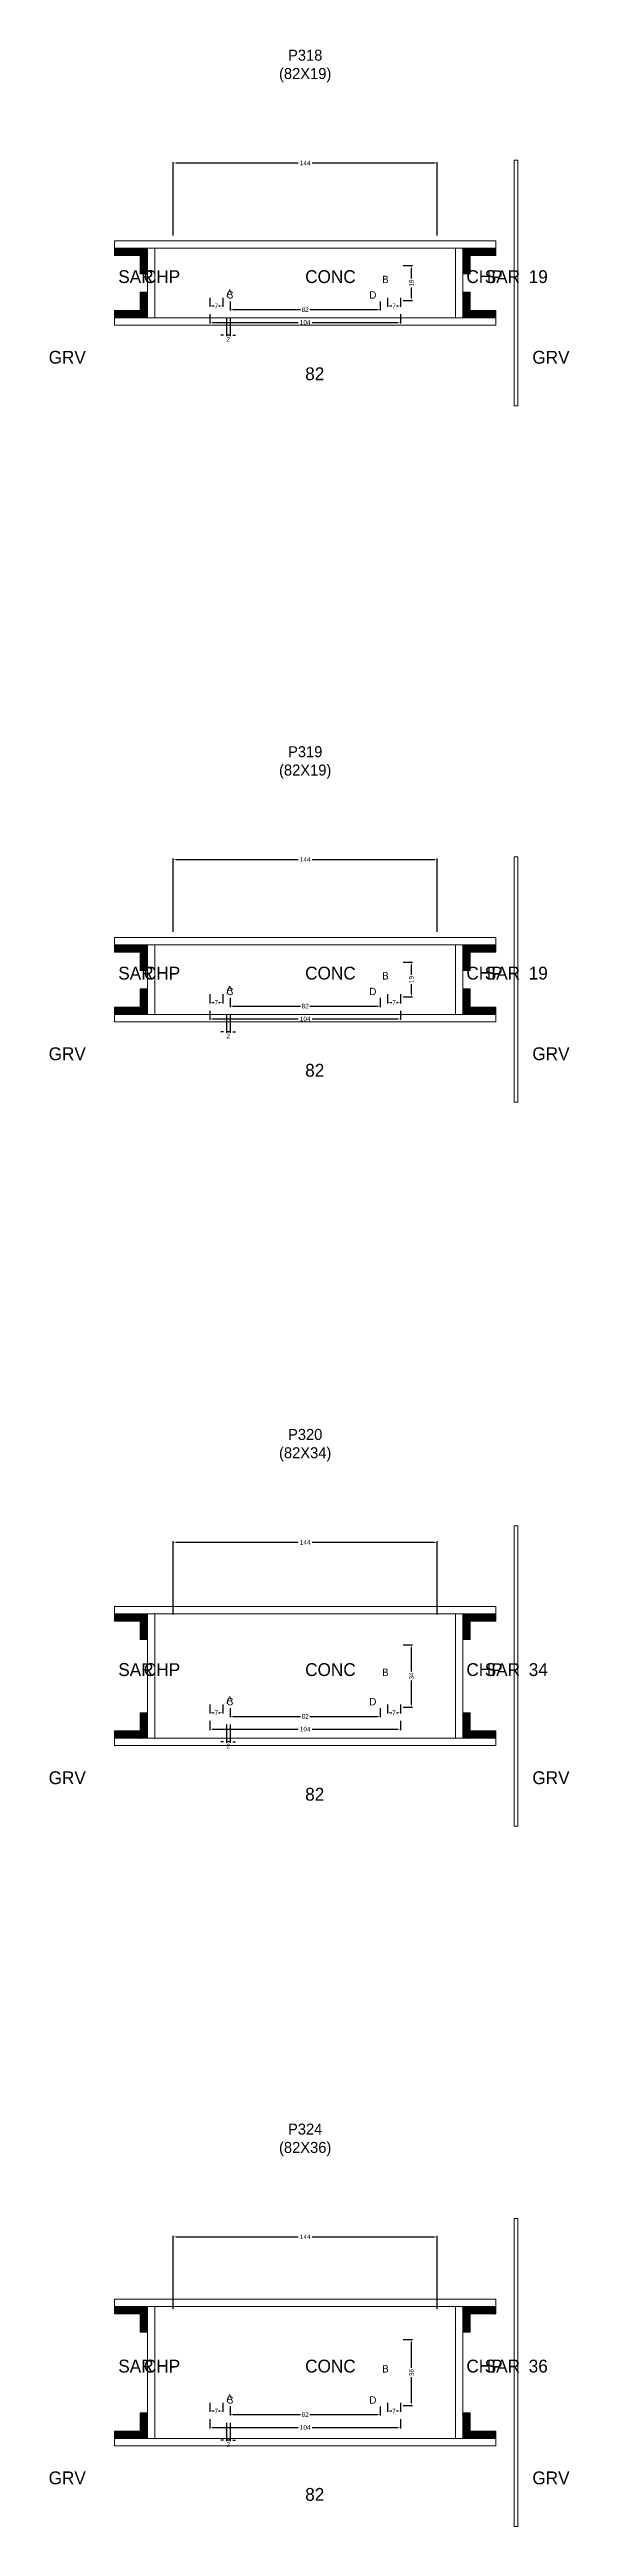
# Model space of a CAD drawing. Header units: centimetres. Extents: x -12000 to 4089, y -6086 to 2114.
# Drawn here: x -140 to 144, y -2604 to -1253 of the extents above; entities that cross this region are included whole.
import ezdxf

# ---------------------------------------------------------------- set-up
doc = ezdxf.new("R2010")
doc.units = ezdxf.units.CM
for name, color, linetype in [('COTA', 241, 'Continuous'), ('Hachura', 251, 'Continuous'), ('NOMENCLATURA', 7, 'Continuous'), ('SARRAFO', 251, 'Continuous'), ('Texto Seção', 7, 'Continuous')]:
    doc.layers.add(name, color=color, linetype=linetype)
doc.dimstyles.new('cotax2', dxfattribs={"dimtxt": 2.5, "dimasz": 1.5, "dimexe": 0.5, "dimexo": 0.5, "dimgap": 0.5, "dimtad": 1, "dimcen": 2.5, "dimazin": 3, "dimtfac": 1, "dimtmove": 0, "dimatfit": 3})

# ---------------------------------------------------------------- blocks, each defined once
blk = doc.blocks.new('_CLOSEDFILLED')
at = {"color": 0, "linetype": 'BYBLOCK'}
blk.add_solid([(-1, 0.16), (0, 0), (-1, -0.16)], dxfattribs=at)
blk = doc.blocks.new('*D118')
for p, q in [((-52, -1397), (-52, -1402)), ((-50.5, -1401.5), (-3.75, -1401.5)), ((3.75, -1401.5), (50.5, -1401.5)), ((52, -1397), (52, -1402))]:
    blk.add_line(p, q)
at = {"layer": 'Defpoints'}
for p in [(-52, -1396.5), (-52, -1401.5), (52, -1396.5)]:
    blk.add_point(p, dxfattribs=at)
at = {"layer": 'COTA', "xscale": 1.5, "yscale": 1.5, "rotation": 180}
blk.add_blockref('_CLOSEDFILLED', (-52, -1401.5), dxfattribs=at)
at = {"layer": 'COTA', "xscale": 1.5, "yscale": 1.5}
blk.add_blockref('_CLOSEDFILLED', (52, -1401.5), dxfattribs=at)
at = {"layer": 'COTA', "insert": (0, -1401.5), "char_height": 2.5, "attachment_point": 5}
blk.add_mtext('104', dxfattribs=at)
blk = doc.blocks.new('*D119')
for p, q in [((-41, -1390), (-41, -1395)), ((41, -1390), (41, -1395)), ((-39.5, -1394.5), (-2.5, -1394.5)), ((2.5, -1394.5), (39.5, -1394.5))]:
    blk.add_line(p, q)
at = {"layer": 'Defpoints'}
for p in [(-41, -1389.5), (41, -1389.5), (-41, -1394.5)]:
    blk.add_point(p, dxfattribs=at)
at = {"layer": 'COTA', "xscale": 1.5, "yscale": 1.5, "rotation": 180}
blk.add_blockref('_CLOSEDFILLED', (-41, -1394.5), dxfattribs=at)
at = {"layer": 'COTA', "xscale": 1.5, "yscale": 1.5}
blk.add_blockref('_CLOSEDFILLED', (41, -1394.5), dxfattribs=at)
at = {"layer": 'COTA', "insert": (0, -1394.5), "char_height": 2.5, "attachment_point": 5}
blk.add_mtext('82', dxfattribs=at)
blk = doc.blocks.new('*D120')
for p, q in [((53.5, -1370.5), (58.5, -1370.5)), ((58, -1377.5), (58, -1372)), ((53.5, -1389.5), (58.5, -1389.5)), ((58, -1388), (58, -1382.5))]:
    blk.add_line(p, q)
at = {"layer": 'Defpoints'}
for p in [(53, -1370.5), (53, -1389.5), (58, -1389.5)]:
    blk.add_point(p, dxfattribs=at)
at = {"layer": 'COTA', "xscale": 1.5, "yscale": 1.5}
for p, rotation in [((58, -1370.5), 90), ((58, -1389.5), 270)]:
    blk.add_blockref('_CLOSEDFILLED', p, dxfattribs=dict(at, rotation=rotation))
at = {"layer": 'COTA', "insert": (58, -1380), "char_height": 2.5, "attachment_point": 5, "rotation": 90}
blk.add_mtext('19', dxfattribs=at)
blk = doc.blocks.new('*D121')
for p, q in [((-52, -1388), (-52, -1393)), ((-45, -1388), (-45, -1393)), ((-50.5, -1392.5), (-49.75, -1392.5)), ((-47.25, -1392.5), (-46.5, -1392.5))]:
    blk.add_line(p, q)
at = {"layer": 'Defpoints'}
for p in [(-52, -1387.5), (-45, -1387.5), (-52, -1392.5)]:
    blk.add_point(p, dxfattribs=at)
at = {"layer": 'COTA', "xscale": 1.5, "yscale": 1.5, "rotation": 180}
blk.add_blockref('_CLOSEDFILLED', (-52, -1392.5), dxfattribs=at)
at = {"layer": 'COTA', "xscale": 1.5, "yscale": 1.5}
blk.add_blockref('_CLOSEDFILLED', (-45, -1392.5), dxfattribs=at)
at = {"layer": 'COTA', "insert": (-48.5, -1392.5), "char_height": 2.5, "attachment_point": 5}
blk.add_mtext('7', dxfattribs=at)
blk = doc.blocks.new('*D122')
for p, q in [((45, -1388), (45, -1393)), ((52, -1388), (52, -1393)), ((46.5, -1392.5), (47.25, -1392.5)), ((49.75, -1392.5), (50.5, -1392.5))]:
    blk.add_line(p, q)
at = {"layer": 'Defpoints'}
for p in [(45, -1387.5), (52, -1387.5), (45, -1392.5)]:
    blk.add_point(p, dxfattribs=at)
at = {"layer": 'COTA', "xscale": 1.5, "yscale": 1.5, "rotation": 180}
blk.add_blockref('_CLOSEDFILLED', (45, -1392.5), dxfattribs=at)
at = {"layer": 'COTA', "xscale": 1.5, "yscale": 1.5}
blk.add_blockref('_CLOSEDFILLED', (52, -1392.5), dxfattribs=at)
at = {"layer": 'COTA', "insert": (48.5, -1392.5), "char_height": 2.5, "attachment_point": 5}
blk.add_mtext('7', dxfattribs=at)
blk = doc.blocks.new('*D123')
for p, q in [((-72, -1354), (-72, -1314)), ((-70.5, -1314.5), (-3.75, -1314.5)), ((3.75, -1314.5), (70.5, -1314.5)), ((72, -1354), (72, -1314))]:
    blk.add_line(p, q)
at = {"layer": 'Defpoints'}
for p in [(-72, -1314.5), (-72, -1354.5), (72, -1354.5)]:
    blk.add_point(p, dxfattribs=at)
at = {"layer": 'COTA', "xscale": 1.5, "yscale": 1.5, "rotation": 180}
blk.add_blockref('_CLOSEDFILLED', (-72, -1314.5), dxfattribs=at)
at = {"layer": 'COTA', "xscale": 1.5, "yscale": 1.5}
blk.add_blockref('_CLOSEDFILLED', (72, -1314.5), dxfattribs=at)
at = {"layer": 'COTA', "insert": (0, -1314.5), "char_height": 2.5, "attachment_point": 5}
blk.add_mtext('144', dxfattribs=at)
blk = doc.blocks.new('*D144')
for p, q in [((-52, -1777), (-52, -1782)), ((-50.5, -1781.5), (-3.75, -1781.5)), ((3.75, -1781.5), (50.5, -1781.5)), ((52, -1777), (52, -1782))]:
    blk.add_line(p, q)
at = {"layer": 'Defpoints'}
for p in [(-52, -1776.5), (-52, -1781.5), (52, -1776.5)]:
    blk.add_point(p, dxfattribs=at)
at = {"layer": 'COTA', "xscale": 1.5, "yscale": 1.5, "rotation": 180}
blk.add_blockref('_CLOSEDFILLED', (-52, -1781.5), dxfattribs=at)
at = {"layer": 'COTA', "xscale": 1.5, "yscale": 1.5}
blk.add_blockref('_CLOSEDFILLED', (52, -1781.5), dxfattribs=at)
at = {"layer": 'COTA', "insert": (0, -1781.5), "char_height": 2.5, "attachment_point": 5}
blk.add_mtext('104', dxfattribs=at)
blk = doc.blocks.new('*D145')
for p, q in [((-41, -1770), (-41, -1775)), ((41, -1770), (41, -1775)), ((-39.5, -1774.5), (-2.5, -1774.5)), ((2.5, -1774.5), (39.5, -1774.5))]:
    blk.add_line(p, q)
at = {"layer": 'Defpoints'}
for p in [(-41, -1769.5), (41, -1769.5), (-41, -1774.5)]:
    blk.add_point(p, dxfattribs=at)
at = {"layer": 'COTA', "xscale": 1.5, "yscale": 1.5, "rotation": 180}
blk.add_blockref('_CLOSEDFILLED', (-41, -1774.5), dxfattribs=at)
at = {"layer": 'COTA', "xscale": 1.5, "yscale": 1.5}
blk.add_blockref('_CLOSEDFILLED', (41, -1774.5), dxfattribs=at)
at = {"layer": 'COTA', "insert": (0, -1774.5), "char_height": 2.5, "attachment_point": 5}
blk.add_mtext('82', dxfattribs=at)
blk = doc.blocks.new('*D146')
for p, q in [((53.5, -1750.5), (58.5, -1750.5)), ((58, -1757.5), (58, -1752)), ((53.5, -1769.5), (58.5, -1769.5)), ((58, -1768), (58, -1762.5))]:
    blk.add_line(p, q)
at = {"layer": 'Defpoints'}
for p in [(53, -1750.5), (53, -1769.5), (58, -1769.5)]:
    blk.add_point(p, dxfattribs=at)
at = {"layer": 'COTA', "xscale": 1.5, "yscale": 1.5}
for p, rotation in [((58, -1750.5), 90), ((58, -1769.5), 270)]:
    blk.add_blockref('_CLOSEDFILLED', p, dxfattribs=dict(at, rotation=rotation))
at = {"layer": 'COTA', "insert": (58, -1760), "char_height": 2.5, "attachment_point": 5, "rotation": 90}
blk.add_mtext('19', dxfattribs=at)
blk = doc.blocks.new('*D147')
for p, q in [((-52, -1768), (-52, -1773)), ((-45, -1768), (-45, -1773)), ((-50.5, -1772.5), (-49.75, -1772.5)), ((-47.25, -1772.5), (-46.5, -1772.5))]:
    blk.add_line(p, q)
at = {"layer": 'Defpoints'}
for p in [(-52, -1767.5), (-45, -1767.5), (-52, -1772.5)]:
    blk.add_point(p, dxfattribs=at)
at = {"layer": 'COTA', "xscale": 1.5, "yscale": 1.5, "rotation": 180}
blk.add_blockref('_CLOSEDFILLED', (-52, -1772.5), dxfattribs=at)
at = {"layer": 'COTA', "xscale": 1.5, "yscale": 1.5}
blk.add_blockref('_CLOSEDFILLED', (-45, -1772.5), dxfattribs=at)
at = {"layer": 'COTA', "insert": (-48.5, -1772.5), "char_height": 2.5, "attachment_point": 5}
blk.add_mtext('7', dxfattribs=at)
blk = doc.blocks.new('*D148')
for p, q in [((45, -1768), (45, -1773)), ((52, -1768), (52, -1773)), ((46.5, -1772.5), (47.25, -1772.5)), ((49.75, -1772.5), (50.5, -1772.5))]:
    blk.add_line(p, q)
at = {"layer": 'Defpoints'}
for p in [(45, -1767.5), (52, -1767.5), (45, -1772.5)]:
    blk.add_point(p, dxfattribs=at)
at = {"layer": 'COTA', "xscale": 1.5, "yscale": 1.5, "rotation": 180}
blk.add_blockref('_CLOSEDFILLED', (45, -1772.5), dxfattribs=at)
at = {"layer": 'COTA', "xscale": 1.5, "yscale": 1.5}
blk.add_blockref('_CLOSEDFILLED', (52, -1772.5), dxfattribs=at)
at = {"layer": 'COTA', "insert": (48.5, -1772.5), "char_height": 2.5, "attachment_point": 5}
blk.add_mtext('7', dxfattribs=at)
blk = doc.blocks.new('*D149')
for p, q in [((-72, -1734), (-72, -1694)), ((-70.5, -1694.5), (-3.75, -1694.5)), ((3.75, -1694.5), (70.5, -1694.5)), ((72, -1734), (72, -1694))]:
    blk.add_line(p, q)
at = {"layer": 'Defpoints'}
for p in [(-72, -1694.5), (-72, -1734.5), (72, -1734.5)]:
    blk.add_point(p, dxfattribs=at)
at = {"layer": 'COTA', "xscale": 1.5, "yscale": 1.5, "rotation": 180}
blk.add_blockref('_CLOSEDFILLED', (-72, -1694.5), dxfattribs=at)
at = {"layer": 'COTA', "xscale": 1.5, "yscale": 1.5}
blk.add_blockref('_CLOSEDFILLED', (72, -1694.5), dxfattribs=at)
at = {"layer": 'COTA', "insert": (0, -1694.5), "char_height": 2.5, "attachment_point": 5}
blk.add_mtext('144', dxfattribs=at)
blk = doc.blocks.new('*D170')
for p, q in [((-52, -2164.5), (-52, -2169.5)), ((-50.5, -2169), (-3.75, -2169)), ((3.75, -2169), (50.5, -2169)), ((52, -2164.5), (52, -2169.5))]:
    blk.add_line(p, q)
at = {"layer": 'Defpoints'}
for p in [(-52, -2164), (-52, -2169), (52, -2164)]:
    blk.add_point(p, dxfattribs=at)
at = {"layer": 'COTA', "xscale": 1.5, "yscale": 1.5, "rotation": 180}
blk.add_blockref('_CLOSEDFILLED', (-52, -2169), dxfattribs=at)
at = {"layer": 'COTA', "xscale": 1.5, "yscale": 1.5}
blk.add_blockref('_CLOSEDFILLED', (52, -2169), dxfattribs=at)
at = {"layer": 'COTA', "insert": (0, -2169), "char_height": 2.5, "attachment_point": 5}
blk.add_mtext('104', dxfattribs=at)
blk = doc.blocks.new('*D171')
for p, q in [((-41, -2157.5), (-41, -2162.5)), ((-39.5, -2162), (-2.5, -2162)), ((2.5, -2162), (39.5, -2162)), ((41, -2157.5), (41, -2162.5))]:
    blk.add_line(p, q)
at = {"layer": 'Defpoints'}
for p in [(-41, -2157), (-41, -2162), (41, -2157)]:
    blk.add_point(p, dxfattribs=at)
at = {"layer": 'COTA', "xscale": 1.5, "yscale": 1.5, "rotation": 180}
blk.add_blockref('_CLOSEDFILLED', (-41, -2162), dxfattribs=at)
at = {"layer": 'COTA', "xscale": 1.5, "yscale": 1.5}
blk.add_blockref('_CLOSEDFILLED', (41, -2162), dxfattribs=at)
at = {"layer": 'COTA', "insert": (0, -2162), "char_height": 2.5, "attachment_point": 5}
blk.add_mtext('82', dxfattribs=at)
blk = doc.blocks.new('*D172')
for p, q in [((53.5, -2123), (58.5, -2123)), ((58, -2137.5), (58, -2124.5)), ((58, -2155.5), (58, -2142.5)), ((53.5, -2157), (58.5, -2157))]:
    blk.add_line(p, q)
at = {"layer": 'Defpoints'}
for p in [(53, -2123), (53, -2157), (58, -2157)]:
    blk.add_point(p, dxfattribs=at)
at = {"layer": 'COTA', "xscale": 1.5, "yscale": 1.5}
for p, rotation in [((58, -2123), 90), ((58, -2157), 270)]:
    blk.add_blockref('_CLOSEDFILLED', p, dxfattribs=dict(at, rotation=rotation))
at = {"layer": 'COTA', "insert": (58, -2140), "char_height": 2.5, "attachment_point": 5, "rotation": 90}
blk.add_mtext('34', dxfattribs=at)
blk = doc.blocks.new('*D173')
for p, q in [((-52, -2155.5), (-52, -2160.5)), ((-50.5, -2160), (-49.75, -2160)), ((-47.25, -2160), (-46.5, -2160)), ((-45, -2155.5), (-45, -2160.5))]:
    blk.add_line(p, q)
at = {"layer": 'Defpoints'}
for p in [(-52, -2155), (-52, -2160), (-45, -2155)]:
    blk.add_point(p, dxfattribs=at)
at = {"layer": 'COTA', "xscale": 1.5, "yscale": 1.5, "rotation": 180}
blk.add_blockref('_CLOSEDFILLED', (-52, -2160), dxfattribs=at)
at = {"layer": 'COTA', "xscale": 1.5, "yscale": 1.5}
blk.add_blockref('_CLOSEDFILLED', (-45, -2160), dxfattribs=at)
at = {"layer": 'COTA', "insert": (-48.5, -2160), "char_height": 2.5, "attachment_point": 5}
blk.add_mtext('7', dxfattribs=at)
blk = doc.blocks.new('*D174')
for p, q in [((45, -2155.5), (45, -2160.5)), ((46.5, -2160), (47.25, -2160)), ((49.75, -2160), (50.5, -2160)), ((52, -2155.5), (52, -2160.5))]:
    blk.add_line(p, q)
at = {"layer": 'Defpoints'}
for p in [(45, -2155), (45, -2160), (52, -2155)]:
    blk.add_point(p, dxfattribs=at)
at = {"layer": 'COTA', "xscale": 1.5, "yscale": 1.5, "rotation": 180}
blk.add_blockref('_CLOSEDFILLED', (45, -2160), dxfattribs=at)
at = {"layer": 'COTA', "xscale": 1.5, "yscale": 1.5}
blk.add_blockref('_CLOSEDFILLED', (52, -2160), dxfattribs=at)
at = {"layer": 'COTA', "insert": (48.5, -2160), "char_height": 2.5, "attachment_point": 5}
blk.add_mtext('7', dxfattribs=at)
blk = doc.blocks.new('*D175')
for p, q in [((-72, -2106.5), (-72, -2066.5)), ((-70.5, -2067), (-3.75, -2067)), ((3.75, -2067), (70.5, -2067)), ((72, -2106.5), (72, -2066.5))]:
    blk.add_line(p, q)
at = {"layer": 'Defpoints'}
for p in [(-72, -2067), (-72, -2107), (72, -2107)]:
    blk.add_point(p, dxfattribs=at)
at = {"layer": 'COTA', "xscale": 1.5, "yscale": 1.5, "rotation": 180}
blk.add_blockref('_CLOSEDFILLED', (-72, -2067), dxfattribs=at)
at = {"layer": 'COTA', "xscale": 1.5, "yscale": 1.5}
blk.add_blockref('_CLOSEDFILLED', (72, -2067), dxfattribs=at)
at = {"layer": 'COTA', "insert": (0, -2067), "char_height": 2.5, "attachment_point": 5}
blk.add_mtext('144', dxfattribs=at)
blk = doc.blocks.new('*D196')
for p, q in [((-52, -2545.5), (-52, -2550.5)), ((-50.5, -2550), (-3.75, -2550)), ((3.75, -2550), (50.5, -2550)), ((52, -2545.5), (52, -2550.5))]:
    blk.add_line(p, q)
at = {"layer": 'Defpoints'}
for p in [(-52, -2545), (-52, -2550), (52, -2545)]:
    blk.add_point(p, dxfattribs=at)
at = {"layer": 'COTA', "xscale": 1.5, "yscale": 1.5, "rotation": 180}
blk.add_blockref('_CLOSEDFILLED', (-52, -2550), dxfattribs=at)
at = {"layer": 'COTA', "xscale": 1.5, "yscale": 1.5}
blk.add_blockref('_CLOSEDFILLED', (52, -2550), dxfattribs=at)
at = {"layer": 'COTA', "insert": (0, -2550), "char_height": 2.5, "attachment_point": 5}
blk.add_mtext('104', dxfattribs=at)
blk = doc.blocks.new('*D197')
for p, q in [((-41, -2538.5), (-41, -2543.5)), ((41, -2538.5), (41, -2543.5)), ((-39.5, -2543), (-2.5, -2543)), ((2.5, -2543), (39.5, -2543))]:
    blk.add_line(p, q)
at = {"layer": 'Defpoints'}
for p in [(-41, -2538), (41, -2538), (-41, -2543)]:
    blk.add_point(p, dxfattribs=at)
at = {"layer": 'COTA', "xscale": 1.5, "yscale": 1.5, "rotation": 180}
blk.add_blockref('_CLOSEDFILLED', (-41, -2543), dxfattribs=at)
at = {"layer": 'COTA', "xscale": 1.5, "yscale": 1.5}
blk.add_blockref('_CLOSEDFILLED', (41, -2543), dxfattribs=at)
at = {"layer": 'COTA', "insert": (0, -2543), "char_height": 2.5, "attachment_point": 5}
blk.add_mtext('82', dxfattribs=at)
blk = doc.blocks.new('*D198')
for p, q in [((53.5, -2502), (58.5, -2502)), ((58, -2517.5), (58, -2503.5)), ((58, -2536.5), (58, -2522.5)), ((53.5, -2538), (58.5, -2538))]:
    blk.add_line(p, q)
at = {"layer": 'Defpoints'}
for p in [(53, -2502), (53, -2538), (58, -2538)]:
    blk.add_point(p, dxfattribs=at)
at = {"layer": 'COTA', "xscale": 1.5, "yscale": 1.5}
for p, rotation in [((58, -2502), 90), ((58, -2538), 270)]:
    blk.add_blockref('_CLOSEDFILLED', p, dxfattribs=dict(at, rotation=rotation))
at = {"layer": 'COTA', "insert": (58, -2520), "char_height": 2.5, "attachment_point": 5, "rotation": 90}
blk.add_mtext('36', dxfattribs=at)
blk = doc.blocks.new('*D199')
for p, q in [((-52, -2536.5), (-52, -2541.5)), ((-45, -2536.5), (-45, -2541.5)), ((-50.5, -2541), (-49.75, -2541)), ((-47.25, -2541), (-46.5, -2541))]:
    blk.add_line(p, q)
at = {"layer": 'Defpoints'}
for p in [(-52, -2536), (-45, -2536), (-52, -2541)]:
    blk.add_point(p, dxfattribs=at)
at = {"layer": 'COTA', "xscale": 1.5, "yscale": 1.5, "rotation": 180}
blk.add_blockref('_CLOSEDFILLED', (-52, -2541), dxfattribs=at)
at = {"layer": 'COTA', "xscale": 1.5, "yscale": 1.5}
blk.add_blockref('_CLOSEDFILLED', (-45, -2541), dxfattribs=at)
at = {"layer": 'COTA', "insert": (-48.5, -2541), "char_height": 2.5, "attachment_point": 5}
blk.add_mtext('7', dxfattribs=at)
blk = doc.blocks.new('*D200')
for p, q in [((45, -2536.5), (45, -2541.5)), ((52, -2536.5), (52, -2541.5)), ((46.5, -2541), (47.25, -2541)), ((49.75, -2541), (50.5, -2541))]:
    blk.add_line(p, q)
at = {"layer": 'Defpoints'}
for p in [(45, -2536), (52, -2536), (45, -2541)]:
    blk.add_point(p, dxfattribs=at)
at = {"layer": 'COTA', "xscale": 1.5, "yscale": 1.5, "rotation": 180}
blk.add_blockref('_CLOSEDFILLED', (45, -2541), dxfattribs=at)
at = {"layer": 'COTA', "xscale": 1.5, "yscale": 1.5}
blk.add_blockref('_CLOSEDFILLED', (52, -2541), dxfattribs=at)
at = {"layer": 'COTA', "insert": (48.5, -2541), "char_height": 2.5, "attachment_point": 5}
blk.add_mtext('7', dxfattribs=at)
blk = doc.blocks.new('*D201')
for p, q in [((-72, -2485.5), (-72, -2445.5)), ((-70.5, -2446), (-3.75, -2446)), ((3.75, -2446), (70.5, -2446)), ((72, -2485.5), (72, -2445.5))]:
    blk.add_line(p, q)
at = {"layer": 'Defpoints'}
for p in [(-72, -2446), (-72, -2486), (72, -2486)]:
    blk.add_point(p, dxfattribs=at)
at = {"layer": 'COTA', "xscale": 1.5, "yscale": 1.5, "rotation": 180}
blk.add_blockref('_CLOSEDFILLED', (-72, -2446), dxfattribs=at)
at = {"layer": 'COTA', "xscale": 1.5, "yscale": 1.5}
blk.add_blockref('_CLOSEDFILLED', (72, -2446), dxfattribs=at)
at = {"layer": 'COTA', "insert": (0, -2446), "char_height": 2.5, "attachment_point": 5}
blk.add_mtext('144', dxfattribs=at)

msp = doc.modelspace()

# ---------------------------------------------------------------- hatches: boundary and pattern name
at = {"layer": 'SARRAFO'}
h = msp.add_hatch(dxfattribs=at)
h.set_pattern_fill('SOLID', scale=2)
h.paths.add_polyline_path([(-104, -1365), (-90, -1365), (-90, -1361), (-104, -1361)])
h = msp.add_hatch(dxfattribs=at)
h.set_pattern_fill('SOLID', scale=2)
h.paths.add_polyline_path([(-90, -1375), (-86, -1375), (-86, -1361), (-90, -1361)])
h = msp.add_hatch(dxfattribs=at)
h.set_pattern_fill('SOLID', scale=2)
h.paths.add_polyline_path([(86, -1375), (90, -1375), (90, -1361), (86, -1361)])
h = msp.add_hatch(dxfattribs=at)
h.set_pattern_fill('SOLID', scale=2)
h.paths.add_polyline_path([(90, -1365), (104, -1365), (104, -1361), (90, -1361)])
h = msp.add_hatch(dxfattribs=at)
h.set_pattern_fill('SOLID', scale=2)
h.paths.add_polyline_path([(-90, -1399), (-86, -1399), (-86, -1385), (-90, -1385)])
h = msp.add_hatch(dxfattribs=at)
h.set_pattern_fill('SOLID', scale=2)
h.paths.add_polyline_path([(86, -1399), (90, -1399), (90, -1385), (86, -1385)])
h = msp.add_hatch(dxfattribs=at)
h.set_pattern_fill('SOLID', scale=2)
h.paths.add_polyline_path([(-104, -1399), (-90, -1399), (-90, -1395), (-104, -1395)])
h = msp.add_hatch(dxfattribs=at)
h.set_pattern_fill('SOLID', scale=2)
h.paths.add_polyline_path([(90, -1399), (104, -1399), (104, -1395), (90, -1395)])
h = msp.add_hatch(dxfattribs=at)
h.set_pattern_fill('SOLID', scale=2)
h.paths.add_polyline_path([(-104, -1745), (-90, -1745), (-90, -1741), (-104, -1741)])
h = msp.add_hatch(dxfattribs=at)
h.set_pattern_fill('SOLID', scale=2)
h.paths.add_polyline_path([(-90, -1755), (-86, -1755), (-86, -1741), (-90, -1741)])
h = msp.add_hatch(dxfattribs=at)
h.set_pattern_fill('SOLID', scale=2)
h.paths.add_polyline_path([(86, -1755), (90, -1755), (90, -1741), (86, -1741)])
h = msp.add_hatch(dxfattribs=at)
h.set_pattern_fill('SOLID', scale=2)
h.paths.add_polyline_path([(90, -1745), (104, -1745), (104, -1741), (90, -1741)])
h = msp.add_hatch(dxfattribs=at)
h.set_pattern_fill('SOLID', scale=2)
h.paths.add_polyline_path([(-90, -1779), (-86, -1779), (-86, -1765), (-90, -1765)])
h = msp.add_hatch(dxfattribs=at)
h.set_pattern_fill('SOLID', scale=2)
h.paths.add_polyline_path([(86, -1779), (90, -1779), (90, -1765), (86, -1765)])
h = msp.add_hatch(dxfattribs=at)
h.set_pattern_fill('SOLID', scale=2)
h.paths.add_polyline_path([(-104, -1779), (-90, -1779), (-90, -1775), (-104, -1775)])
h = msp.add_hatch(dxfattribs=at)
h.set_pattern_fill('SOLID', scale=2)
h.paths.add_polyline_path([(90, -1779), (104, -1779), (104, -1775), (90, -1775)])
h = msp.add_hatch(dxfattribs=at)
h.set_pattern_fill('SOLID', scale=2)
h.paths.add_polyline_path([(-104, -2110), (-90, -2110), (-90, -2106), (-104, -2106)])
h = msp.add_hatch(dxfattribs=at)
h.set_pattern_fill('SOLID', scale=2)
h.paths.add_polyline_path([(-90, -2120), (-86, -2120), (-86, -2106), (-90, -2106)])
h = msp.add_hatch(dxfattribs=at)
h.set_pattern_fill('SOLID', scale=2)
h.paths.add_polyline_path([(86, -2120), (90, -2120), (90, -2106), (86, -2106)])
h = msp.add_hatch(dxfattribs=at)
h.set_pattern_fill('SOLID', scale=2)
h.paths.add_polyline_path([(90, -2110), (104, -2110), (104, -2106), (90, -2106)])
h = msp.add_hatch(dxfattribs=at)
h.set_pattern_fill('SOLID', scale=2)
h.paths.add_polyline_path([(-90, -2174), (-86, -2174), (-86, -2160), (-90, -2160)])
h = msp.add_hatch(dxfattribs=at)
h.set_pattern_fill('SOLID', scale=2)
h.paths.add_polyline_path([(86, -2174), (90, -2174), (90, -2160), (86, -2160)])
h = msp.add_hatch(dxfattribs=at)
h.set_pattern_fill('SOLID', scale=2)
h.paths.add_polyline_path([(-104, -2174), (-90, -2174), (-90, -2170), (-104, -2170)])
h = msp.add_hatch(dxfattribs=at)
h.set_pattern_fill('SOLID', scale=2)
h.paths.add_polyline_path([(90, -2174), (104, -2174), (104, -2170), (90, -2170)])
h = msp.add_hatch(dxfattribs=at)
h.set_pattern_fill('SOLID', scale=2)
h.paths.add_polyline_path([(-104, -2488), (-90, -2488), (-90, -2484), (-104, -2484)])
h = msp.add_hatch(dxfattribs=at)
h.set_pattern_fill('SOLID', scale=2)
h.paths.add_polyline_path([(-90, -2498), (-86, -2498), (-86, -2484), (-90, -2484)])
h = msp.add_hatch(dxfattribs=at)
h.set_pattern_fill('SOLID', scale=2)
h.paths.add_polyline_path([(86, -2498), (90, -2498), (90, -2484), (86, -2484)])
h = msp.add_hatch(dxfattribs=at)
h.set_pattern_fill('SOLID', scale=2)
h.paths.add_polyline_path([(90, -2488), (104, -2488), (104, -2484), (90, -2484)])
h = msp.add_hatch(dxfattribs=at)
h.set_pattern_fill('SOLID', scale=2)
h.paths.add_polyline_path([(-104, -2556), (-90, -2556), (-90, -2552), (-104, -2552)])
h = msp.add_hatch(dxfattribs=at)
h.set_pattern_fill('SOLID', scale=2)
h.paths.add_polyline_path([(-90, -2556), (-86, -2556), (-86, -2542), (-90, -2542)])
h = msp.add_hatch(dxfattribs=at)
h.set_pattern_fill('SOLID', scale=2)
h.paths.add_polyline_path([(86, -2556), (90, -2556), (90, -2542), (86, -2542)])
h = msp.add_hatch(dxfattribs=at)
h.set_pattern_fill('SOLID', scale=2)
h.paths.add_polyline_path([(90, -2556), (104, -2556), (104, -2552), (90, -2552)])

# ---------------------------------------------------------------- linework, layer by layer
at = {"layer": 'Hachura', "lineweight": 13}
for points in [[(114, -1447), (116, -1447), (116, -1313), (114, -1313)], [(114, -1827), (116, -1827), (116, -1693), (114, -1693)], [(114, -2222), (116, -2222), (116, -2058), (114, -2058)], [(114, -2604), (116, -2604), (116, -2436), (114, -2436)]]:
    msp.add_lwpolyline(points, close=True, dxfattribs=at)
at = {"layer": 'Hachura', "lineweight": 18}
for points in [[(-104, -1361), (104, -1361), (104, -1357), (-104, -1357)], [(-86, -1399), (-82, -1399), (-82, -1361), (-86, -1361)], [(82, -1399), (86, -1399), (86, -1361), (82, -1361)], [(-104, -1403), (104, -1403), (104, -1399), (-104, -1399)], [(-104, -1741), (104, -1741), (104, -1737), (-104, -1737)], [(-86, -1779), (-82, -1779), (-82, -1741), (-86, -1741)], [(82, -1779), (86, -1779), (86, -1741), (82, -1741)], [(-104, -1783), (104, -1783), (104, -1779), (-104, -1779)], [(-104, -2106), (104, -2106), (104, -2102), (-104, -2102)], [(-86, -2174), (-82, -2174), (-82, -2106), (-86, -2106)], [(82, -2174), (86, -2174), (86, -2106), (82, -2106)], [(-104, -2178), (104, -2178), (104, -2174), (-104, -2174)], [(-104, -2484), (104, -2484), (104, -2480), (-104, -2480)], [(-86, -2556), (-82, -2556), (-82, -2484), (-86, -2484)], [(82, -2556), (86, -2556), (86, -2484), (82, -2484)], [(-104, -2560), (104, -2560), (104, -2556), (-104, -2556)]]:
    msp.add_lwpolyline(points, close=True, dxfattribs=at)
at = {"layer": 'SARRAFO', "lineweight": 13}
for points in [[(-104, -1365), (-90, -1365), (-90, -1361), (-104, -1361)], [(-90, -1375), (-86, -1375), (-86, -1361), (-90, -1361)], [(86, -1375), (90, -1375), (90, -1361), (86, -1361)], [(90, -1365), (104, -1365), (104, -1361), (90, -1361)], [(-90, -1399), (-86, -1399), (-86, -1385), (-90, -1385)], [(86, -1399), (90, -1399), (90, -1385), (86, -1385)], [(-104, -1399), (-90, -1399), (-90, -1395), (-104, -1395)], [(90, -1399), (104, -1399), (104, -1395), (90, -1395)], [(-104, -1745), (-90, -1745), (-90, -1741), (-104, -1741)], [(-90, -1755), (-86, -1755), (-86, -1741), (-90, -1741)], [(86, -1755), (90, -1755), (90, -1741), (86, -1741)], [(90, -1745), (104, -1745), (104, -1741), (90, -1741)], [(-90, -1779), (-86, -1779), (-86, -1765), (-90, -1765)], [(86, -1779), (90, -1779), (90, -1765), (86, -1765)], [(-104, -1779), (-90, -1779), (-90, -1775), (-104, -1775)], [(90, -1779), (104, -1779), (104, -1775), (90, -1775)], [(-104, -2110), (-90, -2110), (-90, -2106), (-104, -2106)], [(-90, -2120), (-86, -2120), (-86, -2106), (-90, -2106)], [(86, -2120), (90, -2120), (90, -2106), (86, -2106)], [(90, -2110), (104, -2110), (104, -2106), (90, -2106)], [(-90, -2174), (-86, -2174), (-86, -2160), (-90, -2160)], [(86, -2174), (90, -2174), (90, -2160), (86, -2160)], [(-104, -2174), (-90, -2174), (-90, -2170), (-104, -2170)], [(90, -2174), (104, -2174), (104, -2170), (90, -2170)], [(-104, -2488), (-90, -2488), (-90, -2484), (-104, -2484)], [(-90, -2498), (-86, -2498), (-86, -2484), (-90, -2484)], [(86, -2498), (90, -2498), (90, -2484), (86, -2484)], [(90, -2488), (104, -2488), (104, -2484), (90, -2484)], [(-104, -2556), (-90, -2556), (-90, -2552), (-104, -2552)], [(-90, -2556), (-86, -2556), (-86, -2542), (-90, -2542)], [(86, -2556), (90, -2556), (90, -2542), (86, -2542)], [(90, -2556), (104, -2556), (104, -2552), (90, -2552)]]:
    msp.add_lwpolyline(points, close=True, dxfattribs=at)

# ---------------------------------------------------------------- texts
at = {"layer": 'NOMENCLATURA'}
for s, p in [('B', (42, -1380)), ('A', (-43, -1387.5)), ('C', (-43, -1388.5)), ('D', (35, -1388.5)), ('B', (42, -1760)), ('A', (-43, -1767.5)), ('C', (-43, -1768.5)), ('D', (35, -1768.5)), ('B', (42, -2140)), ('A', (-43, -2155)), ('C', (-43, -2156)), ('D', (35, -2156)), ('B', (42, -2520)), ('A', (-43, -2536)), ('C', (-43, -2537)), ('D', (35, -2537))]:
    msp.add_text(s, height=4, dxfattribs=at).set_placement(p)
at = {"layer": 'NOMENCLATURA', "char_height": 6, "attachment_point": 8}
for s, insert in [('P318\\P(82X19)', (0, -1270.5)), ('P319\\P(82X19)', (0, -1650.5)), ('P320\\P(82X34)', (0, -2023)), ('P324\\P(82X36)', (0, -2402))]:
    msp.add_mtext(s, dxfattribs=dict(at, insert=insert))
at = {"layer": 'Texto Seção'}
for s, p in [('SAR', (-102, -1380)), ('CHP', (-88, -1380)), ('CONC', (0, -1380)), ('CHP', (88, -1380)), ('SAR', (98, -1380)), ('19', (122, -1380)), ('GRV', (-140, -1424)), ('GRV', (124, -1424)), ('82', (0, -1433)), ('SAR', (-102, -1760)), ('CHP', (-88, -1760)), ('CONC', (0, -1760)), ('CHP', (88, -1760)), ('SAR', (98, -1760)), ('19', (122, -1760)), ('GRV', (-140, -1804)), ('GRV', (124, -1804)), ('82', (0, -1813)), ('SAR', (-102, -2140)), ('CHP', (-88, -2140)), ('CONC', (0, -2140)), ('CHP', (88, -2140)), ('SAR', (98, -2140)), ('34', (122, -2140)), ('GRV', (-140, -2199)), ('82', (0, -2208)), ('GRV', (124, -2199)), ('SAR', (-102, -2520)), ('CHP', (-88, -2520)), ('CONC', (0, -2520)), ('CHP', (88, -2520)), ('SAR', (98, -2520)), ('36', (122, -2520)), ('GRV', (-140, -2581)), ('GRV', (124, -2581)), ('82', (0, -2590))]:
    msp.add_text(s, height=7, dxfattribs=at).set_placement(p)

# ---------------------------------------------------------------- dimensions: what is measured, and where the dimension line sits
at = {"layer": 'COTA'}
for base, p1, p2, picture, middle in [((-72, -1314.5), (-72, -1354.5), (72, -1354.5), '*D123', (0, -1314.5)), ((-52, -1392.5), (-52, -1387.5), (-45, -1387.5), '*D121', (-48.5, -1392.5)), ((-41, -1394.5), (-41, -1389.5), (41, -1389.5), '*D119', (0, -1394.5)), ((45, -1392.5), (45, -1387.5), (52, -1387.5), '*D122', (48.5, -1392.5)), ((-52, -1401.5), (-52, -1396.5), (52, -1396.5), '*D118', (0, -1401.5)), ((-72, -1694.5), (-72, -1734.5), (72, -1734.5), '*D149', (0, -1694.5)), ((-52, -1772.5), (-52, -1767.5), (-45, -1767.5), '*D147', (-48.5, -1772.5)), ((-41, -1774.5), (-41, -1769.5), (41, -1769.5), '*D145', (0, -1774.5)), ((45, -1772.5), (45, -1767.5), (52, -1767.5), '*D148', (48.5, -1772.5)), ((-52, -1781.5), (-52, -1776.5), (52, -1776.5), '*D144', (0, -1781.5)), ((-72, -2067), (-72, -2107), (72, -2107), '*D175', (0, -2067)), ((-52, -2160), (-52, -2155), (-45, -2155), '*D173', (-48.5, -2160)), ((-41, -2162), (-41, -2157), (41, -2157), '*D171', (0, -2162)), ((45, -2160), (45, -2155), (52, -2155), '*D174', (48.5, -2160)), ((-52, -2169), (-52, -2164), (52, -2164), '*D170', (0, -2169)), ((-72, -2446), (-72, -2486), (72, -2486), '*D201', (0, -2446)), ((-52, -2541), (-52, -2536), (-45, -2536), '*D199', (-48.5, -2541)), ((-41, -2543), (-41, -2538), (41, -2538), '*D197', (0, -2543)), ((45, -2541), (45, -2536), (52, -2536), '*D200', (48.5, -2541)), ((-52, -2550), (-52, -2545), (52, -2545), '*D196', (0, -2550))]:
    dim = msp.add_linear_dim(base=base, p1=p1, p2=p2, dimstyle='cotax2', dxfattribs=at)
    dim.commit()
    dim.dimension.update_dxf_attribs({"geometry": picture, "text_midpoint": middle})
for base, p1, p2, picture, middle in [((58, -1389.5), (53, -1389.5), (53, -1370.5), '*D120', (58, -1380)), ((58, -1769.5), (53, -1769.5), (53, -1750.5), '*D146', (58, -1760)), ((58, -2157), (53, -2157), (53, -2123), '*D172', (58, -2140)), ((58, -2538), (53, -2538), (53, -2502), '*D198', (58, -2520))]:
    dim = msp.add_linear_dim(base=base, p1=p1, p2=p2, angle=90, dimstyle='cotax2', dxfattribs=at)
    dim.commit()
    dim.dimension.update_dxf_attribs({"geometry": picture, "text_midpoint": middle})
for base, p1, p2 in [((-41, -1408.5), (-41, -1398.5), (-43, -1398.5)), ((-41, -1788.5), (-41, -1778.5), (-43, -1778.5)), ((-41, -2176), (-41, -2166), (-43, -2166)), ((-41, -2557), (-41, -2547), (-43, -2547))]:
    msp.add_linear_dim(base=base, p1=p1, p2=p2, dimstyle='cotax2', dxfattribs=at).render()

doc.saveas('drawing.dxf')
